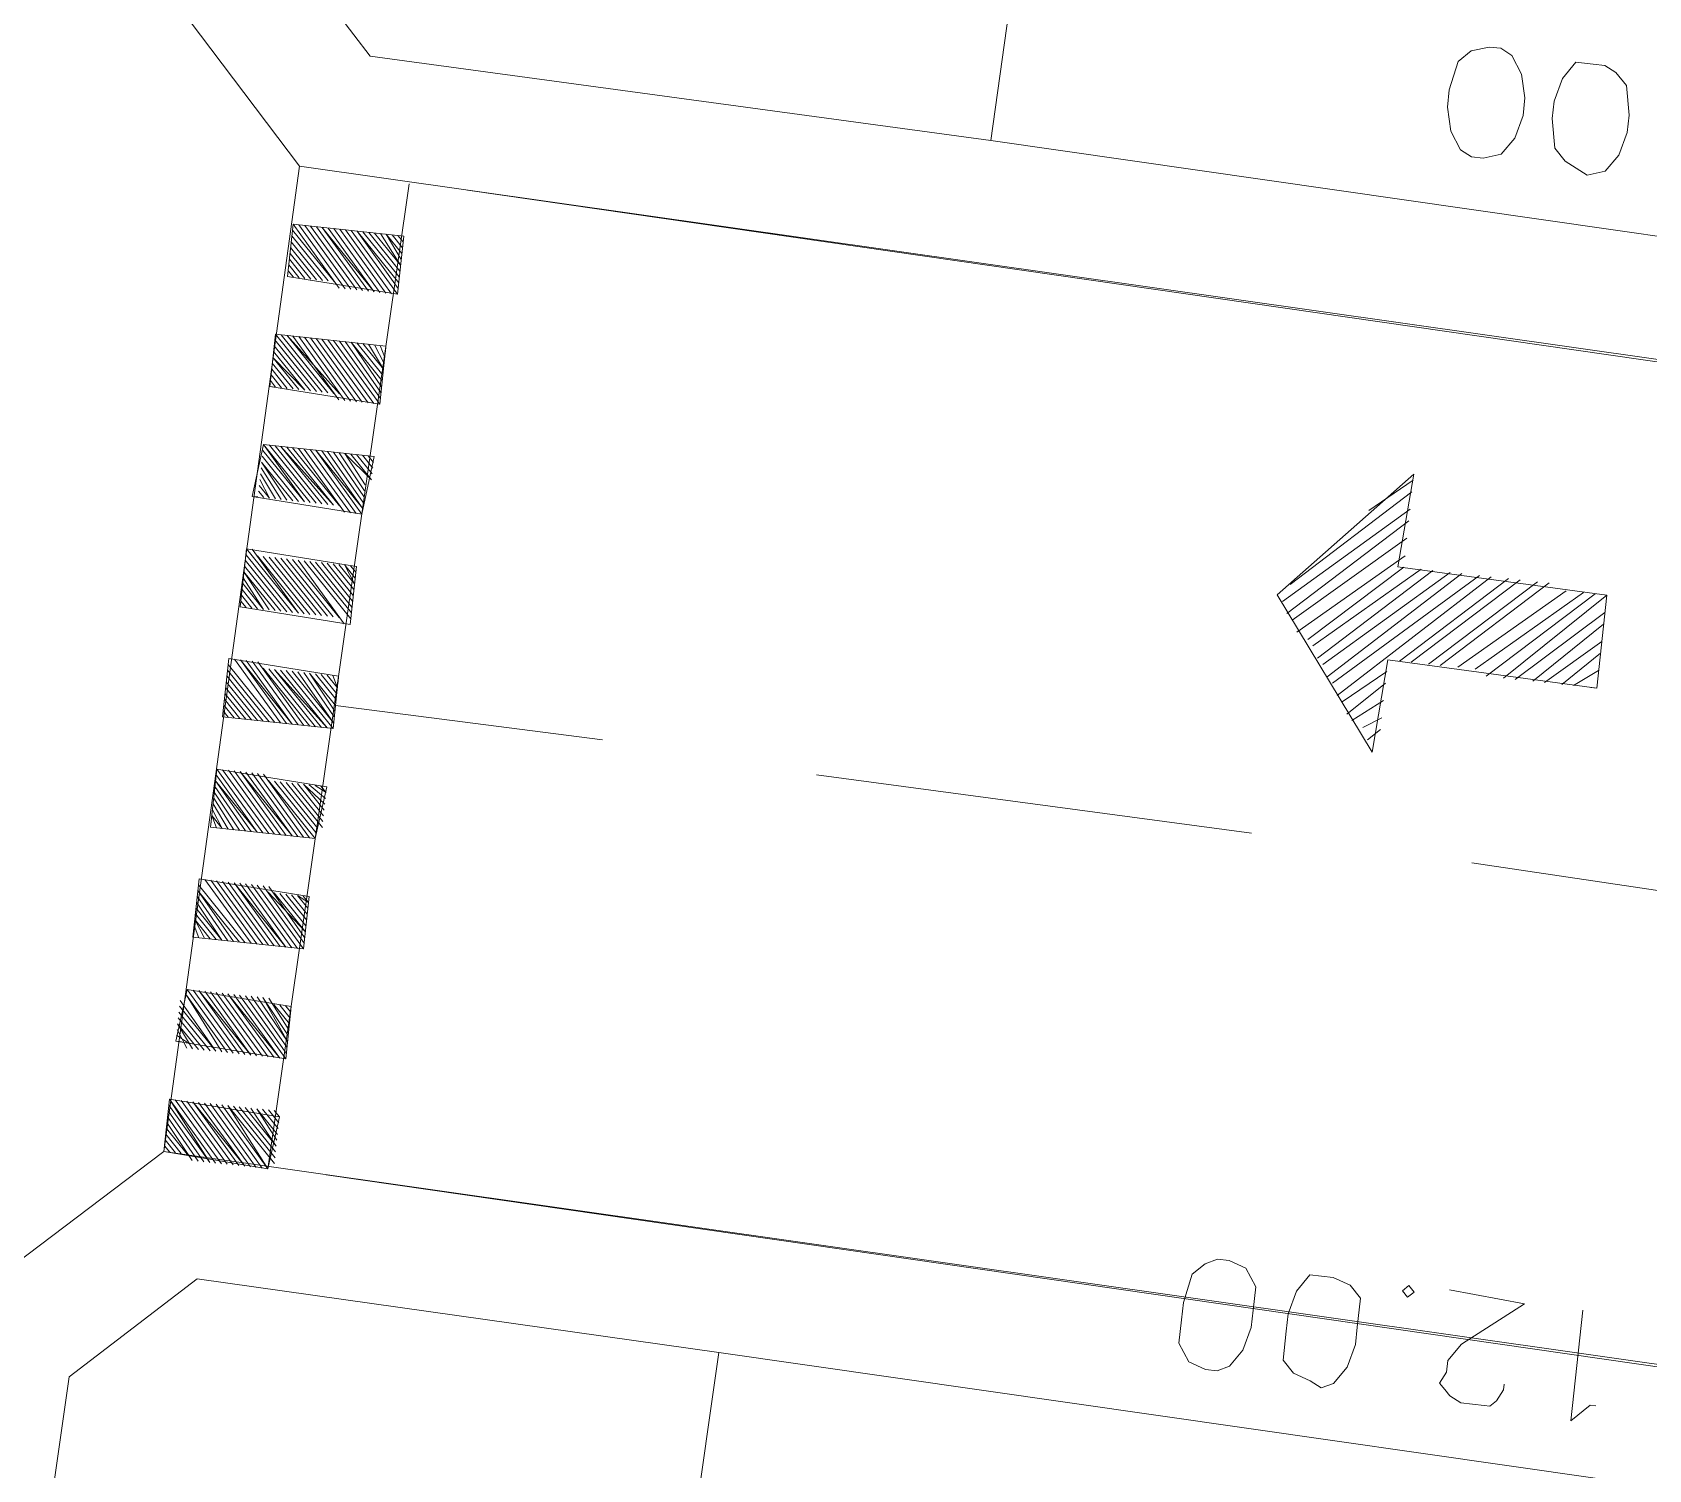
# Model space of a CAD drawing. Header units: metres. Extents: x -977055 to 805873, y -1033982 to 242021.
# Drawn here: x 2674.87 to 2689.55, y 827.98 to 841.04 of the extents above; entities that cross this region are included whole.
import ezdxf

# ---------------------------------------------------------------- set-up
doc = ezdxf.new("R2010")
doc.units = ezdxf.units.M
for name, color, linetype in [('PDF_acera', 7, 'Continuous'), ('PDF_COTAS', 7, 'Continuous'), ('PDF_COTAS CONJUNTO', 7, 'Continuous'), ('PDF_linea de centro', 7, 'Continuous'), ('PDF_LOTES', 7, 'Continuous'), ('PDF_PASO DE CEBRA', 7, 'Continuous'), ('PDF_VIAS', 7, 'Continuous')]:
    doc.layers.add(name, color=color, linetype=linetype)

# ---------------------------------------------------------------- blocks, each defined once
blk = doc.blocks.new('CALLE')
at = {"layer": 'PDF_acera', "lineweight": 9}
for points in [[(-159.8184, -288.985536), (-157.320576, -216.294624), (-158.632992, -214.897536), (-189.707616, -213.839136), (-191.062368, -215.151552), (-193.517856, -286.868736)], [(-190.342656, -219.385152), (-190.215648, -215.532576), (-189.368928, -214.728192), (-159.014016, -215.786592), (-158.209632, -216.633312), (-158.33664, -220.443552)], [(-152.62128, -289.620576), (-150.123456, -216.506304), (-148.768704, -215.236224), (-117.651744, -216.294624), (-116.381664, -217.691712), (-118.921824, -291.822048)], [(-117.440064, -222.518016), (-117.27072, -217.988064), (-118.075104, -217.18368), (-148.430016, -216.12528), (-149.276736, -216.929664), (-149.403744, -221.459616)]]:
    blk.add_lwpolyline(points, dxfattribs=at)
at = {"layer": 'PDF_COTAS', "lineweight": 9}
for points in [[(-158.082624, -224.042112), (-158.040288, -224.126784), (-157.91328, -224.211456), (-157.743936, -224.253792), (-157.616928, -224.253792), (-157.447584, -224.253792), (-157.320576, -224.16912), (-157.27824, -224.042112), (-157.27824, -223.95744), (-157.320576, -223.872768), (-157.405248, -223.788096), (-157.616928, -223.74576), (-157.743936, -223.74576), (-157.91328, -223.74576), (-158.040288, -223.830432), (-158.082624, -223.95744)], [(-158.12496, -224.80416), (-158.082624, -224.888832), (-157.955616, -224.973504), (-157.786272, -225.01584), (-157.659264, -225.01584), (-157.447584, -225.01584), (-157.362912, -224.931168), (-157.320576, -224.80416), (-157.320576, -224.719488), (-157.320576, -224.634816), (-157.447584, -224.550144), (-157.616928, -224.507808), (-157.743936, -224.507808), (-157.955616, -224.507808), (-158.040288, -224.59248), (-158.082624, -224.719488)], [(-149.149728, -225.01584), (-149.107392, -225.142848), (-148.980384, -225.22752), (-148.81104, -225.269856), (-148.684032, -225.269856), (-148.514688, -225.22752), (-148.38768, -225.142848), (-148.345344, -225.058176), (-148.345344, -224.973504), (-148.38768, -224.846496), (-148.472352, -224.761824), (-148.684032, -224.719488), (-148.81104, -224.719488), (-148.980384, -224.761824), (-149.107392, -224.846496), (-149.149728, -224.931168)], [(-157.405248, -225.354528), (-157.362912, -225.396864), (-157.320576, -225.354528), (-157.362912, -225.312192)], [(-149.192064, -225.777888), (-149.149728, -225.904896), (-149.02272, -225.989568), (-148.853376, -226.031904), (-148.726368, -226.031904), (-148.514688, -225.989568), (-148.430016, -225.904896), (-148.38768, -225.820224), (-148.38768, -225.735552), (-148.38768, -225.608544), (-148.514688, -225.523872), (-148.684032, -225.481536), (-148.81104, -225.481536), (-149.02272, -225.523872), (-149.107392, -225.608544), (-149.149728, -225.693216)]]:
    blk.add_lwpolyline(points, close=True, dxfattribs=at)
for points in [[(-157.955616, -226.116576), (-157.997952, -226.116576), (-158.082624, -226.07424), (-158.12496, -226.031904), (-158.12496, -225.989568), (-158.12496, -225.820224), (-158.082624, -225.735552), (-158.040288, -225.693216), (-157.997952, -225.65088), (-157.91328, -225.693216), (-157.828608, -225.693216), (-157.7016, -225.777888), (-157.362912, -226.201248), (-157.320576, -225.65088)], [(-158.040288, -226.793952), (-158.040288, -226.751616), (-158.167296, -226.624608), (-157.362912, -226.624608)]]:
    blk.add_lwpolyline(points, dxfattribs=at)
at = {"layer": 'PDF_COTAS CONJUNTO', "lineweight": 9}
for points in [[(-157.362912, -217.480032), (-157.870944, -231.57792)], [(-150.165792, -217.734048), (-150.673824, -231.7896)]]:
    blk.add_lwpolyline(points, dxfattribs=at)
at = {"layer": 'PDF_linea de centro', "lineweight": 9}
for points in [[(-153.976032, -217.18368), (-154.018368, -219.131136)], [(-154.10304, -220.697568), (-154.187712, -223.872768)], [(-154.230048, -225.481536), (-154.357056, -228.656736)]]:
    blk.add_lwpolyline(points, dxfattribs=at)
at = {"layer": 'PDF_LOTES', "lineweight": 20}
for points in [[(-174.339648, -219.893184), (-174.678336, -229.503456), (-158.675328, -230.053824), (-158.33664, -220.443552)], [(-149.403744, -221.459616), (-149.742432, -231.027552), (-133.739424, -231.57792), (-133.443072, -221.967648)]]:
    blk.add_lwpolyline(points, close=True, dxfattribs=at)
at = {"layer": 'PDF_PASO DE CEBRA', "lineweight": 9}
for points in [[(-157.362912, -216.506304), (-157.108896, -216.294624)], [(-157.362912, -216.54864), (-157.06656, -216.294624)], [(-157.362912, -216.590976), (-157.024224, -216.294624)], [(-156.981888, -216.294624), (-157.362912, -216.633312), (-156.939552, -216.294624), (-157.362912, -216.675648)], [(-157.362912, -216.717984), (-156.939552, -216.33696)], [(-157.320576, -216.294624), (-150.123456, -216.506304)], [(-157.320576, -216.33696), (-157.27824, -216.294624)], [(-157.320576, -216.379296), (-157.235904, -216.294624)], [(-157.320576, -216.421632), (-157.193568, -216.294624), (-157.320576, -216.421632)], [(-157.320576, -216.463968), (-157.151232, -216.294624)], [(-156.558528, -216.379296), (-156.43152, -216.294624)], [(-156.558528, -216.421632), (-156.389184, -216.294624), (-156.558528, -216.463968)], [(-156.558528, -216.506304), (-156.346848, -216.294624)], [(-156.558528, -216.54864), (-156.304512, -216.294624)], [(-156.262176, -216.294624), (-156.558528, -216.590976), (-156.21984, -216.294624)], [(-156.558528, -216.633312), (-156.177504, -216.33696), (-156.558528, -216.675648)], [(-156.558528, -216.717984), (-156.135168, -216.33696)], [(-156.516192, -216.33696), (-156.516192, -216.294624)], [(-156.516192, -216.379296), (-156.473856, -216.294624)], [(-155.754144, -216.33696), (-155.711808, -216.33696)], [(-155.754144, -216.379296), (-155.669472, -216.33696)], [(-155.754144, -216.421632), (-155.627136, -216.33696), (-155.754144, -216.463968)], [(-155.754144, -216.506304), (-155.5848, -216.33696)], [(-155.542464, -216.33696), (-155.754144, -216.54864), (-155.500128, -216.33696)], [(-155.754144, -216.590976), (-155.457792, -216.33696)], [(-155.754144, -216.633312), (-155.415456, -216.33696), (-155.754144, -216.675648)], [(-155.754144, -216.717984), (-155.37312, -216.33696)], [(-157.362912, -216.76032), (-156.939552, -216.379296)], [(-157.362912, -216.802656), (-156.939552, -216.421632)], [(-157.362912, -216.844992), (-156.939552, -216.463968), (-157.362912, -216.887328), (-156.939552, -216.506304)], [(-156.558528, -216.76032), (-156.135168, -216.379296)], [(-156.558528, -216.802656), (-156.135168, -216.421632), (-156.558528, -216.844992), (-156.135168, -216.463968)], [(-155.754144, -216.76032), (-155.330784, -216.379296), (-155.754144, -216.76032)], [(-155.754144, -216.802656), (-155.330784, -216.421632)], [(-155.754144, -216.844992), (-155.330784, -216.463968)], [(-154.94976, -216.379296), (-154.907424, -216.379296)], [(-154.94976, -216.421632), (-154.865088, -216.379296), (-154.94976, -216.463968), (-154.822752, -216.379296)], [(-154.94976, -216.506304), (-154.780416, -216.379296)], [(-154.94976, -216.54864), (-154.73808, -216.379296)], [(-154.94976, -216.590976), (-154.695744, -216.379296)], [(-154.94976, -216.633312), (-154.653408, -216.379296)], [(-154.94976, -216.675648), (-154.611072, -216.379296), (-154.94976, -216.717984), (-154.568736, -216.379296)], [(-154.94976, -216.76032), (-154.5264, -216.379296)], [(-154.94976, -216.802656), (-154.5264, -216.421632)], [(-154.94976, -216.844992), (-154.5264, -216.463968)], [(-154.145376, -216.421632), (-154.10304, -216.379296), (-154.145376, -216.421632)], [(-154.145376, -216.463968), (-154.060704, -216.379296)], [(-154.145376, -216.506304), (-154.018368, -216.379296)], [(-154.145376, -216.54864), (-153.976032, -216.379296)], [(-154.145376, -216.590976), (-153.933696, -216.379296)], [(-154.145376, -216.633312), (-153.89136, -216.379296)], [(-154.145376, -216.675648), (-153.849024, -216.379296), (-154.145376, -216.675648)], [(-154.145376, -216.717984), (-153.806688, -216.379296)], [(-154.145376, -216.76032), (-153.764352, -216.379296)], [(-154.145376, -216.802656), (-153.722016, -216.421632)], [(-154.145376, -216.844992), (-153.722016, -216.463968), (-154.145376, -216.887328), (-153.722016, -216.506304)], [(-153.340992, -216.421632), (-153.298656, -216.421632), (-153.340992, -216.463968)], [(-153.340992, -216.506304), (-153.25632, -216.421632)], [(-153.340992, -216.54864), (-153.213984, -216.421632)], [(-153.171648, -216.421632), (-153.340992, -216.590976), (-153.129312, -216.421632)], [(-153.340992, -216.633312), (-153.086976, -216.421632), (-153.340992, -216.675648)], [(-153.340992, -216.717984), (-153.04464, -216.421632)], [(-153.340992, -216.76032), (-153.002304, -216.421632)], [(-153.340992, -216.802656), (-152.959968, -216.421632)], [(-152.917632, -216.421632), (-153.340992, -216.844992), (-152.917632, -216.463968)], [(-152.536608, -216.463968), (-152.536608, -216.421632)], [(-152.536608, -216.506304), (-152.494272, -216.463968)], [(-152.451936, -216.463968), (-152.536608, -216.54864), (-152.4096, -216.463968)], [(-152.536608, -216.590976), (-152.367264, -216.463968)], [(-152.536608, -216.633312), (-152.324928, -216.463968)], [(-152.536608, -216.675648), (-152.282592, -216.463968), (-152.536608, -216.717984)], [(-152.536608, -216.76032), (-152.240256, -216.463968)], [(-152.19792, -216.463968), (-152.536608, -216.802656), (-152.155584, -216.463968), (-152.536608, -216.844992)], [(-151.732224, -216.463968), (-151.732224, -216.506304), (-151.689888, -216.463968)], [(-151.732224, -216.54864), (-151.647552, -216.463968)], [(-151.732224, -216.590976), (-151.605216, -216.463968)], [(-151.732224, -216.633312), (-151.56288, -216.463968)], [(-151.732224, -216.675648), (-151.520544, -216.463968), (-151.732224, -216.717984), (-151.478208, -216.463968)], [(-151.732224, -216.76032), (-151.435872, -216.463968)], [(-151.732224, -216.802656), (-151.393536, -216.463968)], [(-151.732224, -216.844992), (-151.3512, -216.463968)], [(-157.362912, -216.929664), (-156.939552, -216.54864)], [(-157.362912, -216.972), (-156.939552, -216.590976)], [(-156.558528, -216.887328), (-156.135168, -216.506304)], [(-156.558528, -216.929664), (-156.135168, -216.54864)], [(-156.558528, -216.972), (-156.135168, -216.590976)], [(-155.754144, -216.887328), (-155.330784, -216.506304)], [(-155.754144, -216.929664), (-155.330784, -216.54864)], [(-155.754144, -216.972), (-155.330784, -216.590976), (-155.754144, -217.014336), (-155.330784, -216.633312)], [(-154.94976, -216.887328), (-154.5264, -216.506304)], [(-154.94976, -216.929664), (-154.5264, -216.54864), (-154.94976, -216.972), (-154.5264, -216.590976)], [(-154.145376, -216.929664), (-153.722016, -216.54864)], [(-154.145376, -216.972), (-153.722016, -216.590976)], [(-153.340992, -216.887328), (-152.959968, -216.506304)], [(-153.340992, -216.929664), (-152.959968, -216.54864)], [(-153.340992, -216.972), (-152.959968, -216.590976)], [(-152.536608, -216.887328), (-152.155584, -216.506304)], [(-152.536608, -216.929664), (-152.155584, -216.54864)], [(-152.536608, -216.972), (-152.155584, -216.590976), (-152.536608, -217.014336), (-152.155584, -216.633312)], [(-151.77456, -216.972), (-151.3512, -216.590976)], [(-151.732224, -216.887328), (-151.3512, -216.506304)], [(-151.732224, -216.929664), (-151.3512, -216.54864), (-151.732224, -216.972)], [(-150.970176, -216.887328), (-150.546816, -216.506304), (-150.970176, -216.887328)], [(-150.970176, -216.929664), (-150.546816, -216.54864)], [(-150.970176, -216.972), (-150.546816, -216.590976)], [(-150.92784, -216.506304), (-150.92784, -216.506304)], [(-150.92784, -216.54864), (-150.885504, -216.506304)], [(-150.92784, -216.590976), (-150.843168, -216.506304)], [(-150.92784, -216.633312), (-150.800832, -216.506304)], [(-150.92784, -216.675648), (-150.758496, -216.506304), (-150.92784, -216.675648)], [(-150.92784, -216.717984), (-150.71616, -216.506304)], [(-150.92784, -216.76032), (-150.673824, -216.506304)], [(-150.92784, -216.802656), (-150.631488, -216.506304)], [(-150.92784, -216.844992), (-150.589152, -216.506304)], [(-157.362912, -217.014336), (-156.939552, -216.633312)], [(-156.939552, -216.675648), (-157.362912, -217.056672), (-156.939552, -216.717984), (-157.320576, -217.099008)], [(-156.558528, -217.014336), (-156.135168, -216.633312), (-156.558528, -217.056672), (-156.135168, -216.675648)], [(-155.754144, -217.056672), (-155.330784, -216.675648)], [(-154.94976, -217.014336), (-154.5264, -216.633312)], [(-154.94976, -217.056672), (-154.5264, -216.675648)], [(-154.145376, -217.014336), (-153.764352, -216.633312)], [(-154.145376, -217.056672), (-153.764352, -216.675648)], [(-153.340992, -217.014336), (-152.959968, -216.633312)], [(-153.340992, -217.056672), (-152.959968, -216.675648), (-153.340992, -217.056672)], [(-152.536608, -217.056672), (-152.155584, -216.675648)], [(-151.77456, -217.014336), (-151.3512, -216.633312)], [(-151.77456, -217.056672), (-151.3512, -216.675648)], [(-150.970176, -217.014336), (-150.546816, -216.633312)], [(-150.970176, -217.056672), (-150.546816, -216.675648)], [(-157.27824, -217.099008), (-156.939552, -216.76032)], [(-157.235904, -217.099008), (-156.939552, -216.802656)], [(-156.558528, -217.099008), (-156.135168, -216.717984)], [(-156.516192, -217.099008), (-156.135168, -216.76032)], [(-156.473856, -217.099008), (-156.135168, -216.802656)], [(-155.754144, -217.099008), (-155.330784, -216.717984)], [(-155.754144, -217.141344), (-155.330784, -216.76032)], [(-155.711808, -217.141344), (-155.330784, -216.802656)], [(-154.94976, -217.099008), (-154.5264, -216.717984)], [(-154.94976, -217.141344), (-154.568736, -216.76032), (-154.94976, -217.141344)], [(-154.907424, -217.141344), (-154.568736, -216.802656)], [(-154.145376, -217.099008), (-153.764352, -216.717984), (-154.145376, -217.141344), (-153.764352, -216.76032)], [(-154.145376, -217.18368), (-153.764352, -216.802656)], [(-153.383328, -217.18368), (-152.959968, -216.802656)], [(-153.340992, -217.099008), (-152.959968, -216.717984)], [(-153.340992, -217.141344), (-152.959968, -216.76032)], [(-152.578944, -217.099008), (-152.155584, -216.717984)], [(-152.578944, -217.141344), (-152.155584, -216.76032)], [(-152.578944, -217.18368), (-152.155584, -216.802656)], [(-151.77456, -217.099008), (-151.3512, -216.717984)], [(-151.77456, -217.141344), (-151.3512, -216.76032)], [(-151.77456, -217.18368), (-151.3512, -216.802656), (-151.77456, -217.18368)], [(-150.970176, -217.099008), (-150.546816, -216.717984), (-150.970176, -217.141344), (-150.546816, -216.76032)], [(-150.970176, -217.18368), (-150.546816, -216.802656)], [(-156.939552, -216.844992), (-157.193568, -217.099008), (-156.939552, -216.887328)], [(-157.151232, -217.099008), (-156.939552, -216.929664), (-157.108896, -217.099008)], [(-156.135168, -216.844992), (-156.43152, -217.099008), (-156.135168, -216.887328), (-156.389184, -217.099008)], [(-156.346848, -217.099008), (-156.135168, -216.929664)], [(-155.669472, -217.141344), (-155.330784, -216.844992)], [(-155.37312, -216.844992), (-155.627136, -217.141344), (-155.37312, -216.887328)], [(-155.5848, -217.141344), (-155.37312, -216.929664)], [(-154.865088, -217.141344), (-154.568736, -216.844992)], [(-154.865088, -217.18368), (-154.568736, -216.887328)], [(-154.822752, -217.18368), (-154.568736, -216.929664)], [(-153.764352, -216.844992), (-154.10304, -217.18368), (-153.764352, -216.887328)], [(-154.060704, -217.18368), (-153.764352, -216.929664)], [(-153.340992, -217.226016), (-152.959968, -216.844992)], [(-153.298656, -217.226016), (-152.959968, -216.887328), (-153.298656, -217.226016)], [(-153.25632, -217.226016), (-152.959968, -216.929664)], [(-152.578944, -217.226016), (-152.155584, -216.844992), (-152.536608, -217.226016), (-152.155584, -216.887328)], [(-152.494272, -217.226016), (-152.155584, -216.929664)], [(-151.77456, -217.226016), (-151.3512, -216.844992)], [(-151.77456, -217.268352), (-151.3512, -216.887328)], [(-151.732224, -217.268352), (-151.3512, -216.929664)], [(-150.970176, -217.226016), (-150.546816, -216.844992)], [(-150.970176, -217.268352), (-150.546816, -216.887328)], [(-150.970176, -217.310688), (-150.546816, -216.929664)], [(-157.362912, -217.056672), (-150.165792, -217.310688)], [(-157.06656, -217.099008), (-156.939552, -216.972)], [(-157.024224, -217.099008), (-156.939552, -217.014336)], [(-156.981888, -217.099008), (-156.939552, -217.056672)], [(-156.304512, -217.099008), (-156.177504, -216.972)], [(-156.262176, -217.099008), (-156.177504, -217.014336)], [(-156.21984, -217.099008), (-156.177504, -217.056672)], [(-155.542464, -217.141344), (-155.37312, -216.972)], [(-155.500128, -217.141344), (-155.37312, -217.014336)], [(-155.457792, -217.141344), (-155.37312, -217.056672), (-155.415456, -217.141344), (-155.37312, -217.099008)], [(-154.780416, -217.18368), (-154.568736, -216.972)], [(-154.73808, -217.18368), (-154.568736, -217.014336), (-154.695744, -217.18368)], [(-154.653408, -217.18368), (-154.568736, -217.056672)], [(-154.018368, -217.18368), (-153.764352, -216.972), (-153.976032, -217.18368)], [(-153.933696, -217.18368), (-153.764352, -217.014336)], [(-153.89136, -217.18368), (-153.764352, -217.056672)], [(-153.213984, -217.226016), (-152.959968, -216.972)], [(-153.171648, -217.226016), (-152.959968, -217.014336)], [(-153.129312, -217.226016), (-152.959968, -217.056672)], [(-152.451936, -217.226016), (-152.155584, -216.972)], [(-152.4096, -217.226016), (-152.155584, -217.014336)], [(-152.367264, -217.226016), (-152.155584, -217.056672), (-152.324928, -217.268352), (-152.155584, -217.099008)], [(-151.689888, -217.268352), (-151.3512, -216.972)], [(-151.647552, -217.268352), (-151.3512, -217.014336), (-151.605216, -217.268352)], [(-151.56288, -217.268352), (-151.3512, -217.056672)], [(-150.92784, -217.310688), (-150.546816, -216.972), (-150.885504, -217.310688)], [(-150.843168, -217.310688), (-150.546816, -217.014336)], [(-150.800832, -217.310688), (-150.546816, -217.056672)], [(-156.177504, -217.099008), (-156.177504, -217.099008)], [(-154.568736, -217.099008), (-154.611072, -217.18368), (-154.568736, -217.141344)], [(-153.764352, -217.099008), (-153.849024, -217.18368), (-153.764352, -217.141344)], [(-152.959968, -217.099008), (-153.086976, -217.226016), (-152.959968, -217.141344), (-153.04464, -217.226016)], [(-152.282592, -217.268352), (-152.155584, -217.141344)], [(-151.3512, -217.099008), (-151.520544, -217.268352), (-151.3512, -217.141344)], [(-150.546816, -217.099008), (-150.758496, -217.310688), (-150.546816, -217.141344)], [(-153.806688, -217.18368), (-153.764352, -217.18368)], [(-153.002304, -217.226016), (-152.959968, -217.18368)], [(-152.240256, -217.268352), (-152.155584, -217.18368)], [(-152.19792, -217.268352), (-152.155584, -217.226016)], [(-151.478208, -217.268352), (-151.3512, -217.18368)], [(-151.435872, -217.268352), (-151.3512, -217.226016)], [(-151.393536, -217.268352), (-151.3512, -217.268352)], [(-150.71616, -217.310688), (-150.546816, -217.18368), (-150.673824, -217.310688)], [(-150.631488, -217.310688), (-150.546816, -217.226016)], [(-150.589152, -217.310688), (-150.546816, -217.268352)]]:
    blk.add_lwpolyline(points, dxfattribs=at)
for points in [[(-157.362912, -217.056672), (-156.981888, -217.099008), (-156.939552, -216.294624), (-157.320576, -216.294624)], [(-156.558528, -217.099008), (-156.177504, -217.099008), (-156.135168, -216.33696), (-156.516192, -216.294624)], [(-155.754144, -217.141344), (-155.37312, -217.141344), (-155.330784, -216.33696), (-155.754144, -216.33696)], [(-154.94976, -217.141344), (-154.568736, -217.18368), (-154.5264, -216.379296), (-154.94976, -216.379296)], [(-154.145376, -217.18368), (-153.764352, -217.18368), (-153.722016, -216.379296), (-154.145376, -216.379296)], [(-153.383328, -217.226016), (-152.959968, -217.226016), (-152.917632, -216.421632), (-153.340992, -216.421632)], [(-152.578944, -217.226016), (-152.155584, -217.268352), (-152.155584, -216.463968), (-152.536608, -216.421632)], [(-151.77456, -217.268352), (-151.3512, -217.268352), (-151.3512, -216.463968), (-151.732224, -216.463968)], [(-150.970176, -217.310688), (-150.546816, -217.310688), (-150.546816, -216.506304), (-150.92784, -216.506304)]]:
    blk.add_lwpolyline(points, close=True, dxfattribs=at)
at = {"layer": 'PDF_VIAS', "lineweight": 20}
blk.add_lwpolyline([(-153.510336, -224.677152), (-152.83296, -224.719488), (-152.875296, -226.243584), (-152.19792, -226.243584), (-152.155584, -224.719488), (-151.478208, -224.761824), (-152.451936, -223.872768)], close=True, dxfattribs=at)
at = {"layer": 'PDF_VIAS', "lineweight": 9}
for points in [[(-151.816896, -224.761824), (-152.578944, -223.95744)], [(-151.732224, -224.761824), (-152.494272, -223.915104)], [(-151.605216, -224.761824), (-152.367264, -223.95744)], [(-152.070912, -224.761824), (-152.705952, -224.042112)], [(-151.943904, -224.761824), (-152.62128, -223.999776)], [(-152.155584, -224.888832), (-152.790624, -224.16912)], [(-152.155584, -224.761824), (-152.748288, -224.126784)], [(-152.155584, -225.185184), (-153.002304, -224.296128)], [(-152.155584, -225.100512), (-152.917632, -224.253792)], [(-152.155584, -224.973504), (-152.875296, -224.211456)], [(-152.917632, -224.719488), (-153.171648, -224.423136)], [(-152.155584, -225.396864), (-153.129312, -224.3808)], [(-152.155584, -225.312192), (-153.04464, -224.338464)], [(-153.129312, -224.719488), (-153.298656, -224.507808)], [(-153.002304, -224.719488), (-153.25632, -224.465472)], [(-151.520544, -224.761824), (-151.77456, -224.465472)], [(-153.340992, -224.719488), (-153.425664, -224.634816)], [(-153.25632, -224.719488), (-153.340992, -224.59248)], [(-153.468, -224.677152), (-153.468, -224.677152)], [(-152.155584, -225.523872), (-152.83296, -224.80416)], [(-152.155584, -225.608544), (-152.83296, -224.888832)], [(-152.155584, -225.735552), (-152.83296, -225.01584)], [(-152.155584, -225.820224), (-152.83296, -225.100512)], [(-152.19792, -225.947232), (-152.83296, -225.22752)], [(-152.19792, -226.07424), (-152.83296, -225.354528)], [(-152.19792, -226.158912), (-152.875296, -225.4392)], [(-152.19792, -226.243584), (-152.875296, -225.566208)], [(-152.324928, -226.243584), (-152.875296, -225.65088)], [(-152.4096, -226.243584), (-152.875296, -225.777888)], [(-152.536608, -226.243584), (-152.875296, -225.86256)], [(-152.62128, -226.243584), (-152.875296, -225.989568)], [(-152.748288, -226.243584), (-152.875296, -226.07424)], [(-152.875296, -226.243584), (-152.875296, -226.201248)]]:
    blk.add_lwpolyline(points, dxfattribs=at)

msp = doc.modelspace()

# ---------------------------------------------------------------- block references
at = {"xscale": 1.255773352820658, "yscale": 1.255773352820658, "zscale": 1.255773352820658, "rotation": 83.85573648860341}
msp.add_blockref('CALLE', (2427.15058, 1056.36283, 1015.371), dxfattribs=at)

doc.saveas('drawing.dxf')
